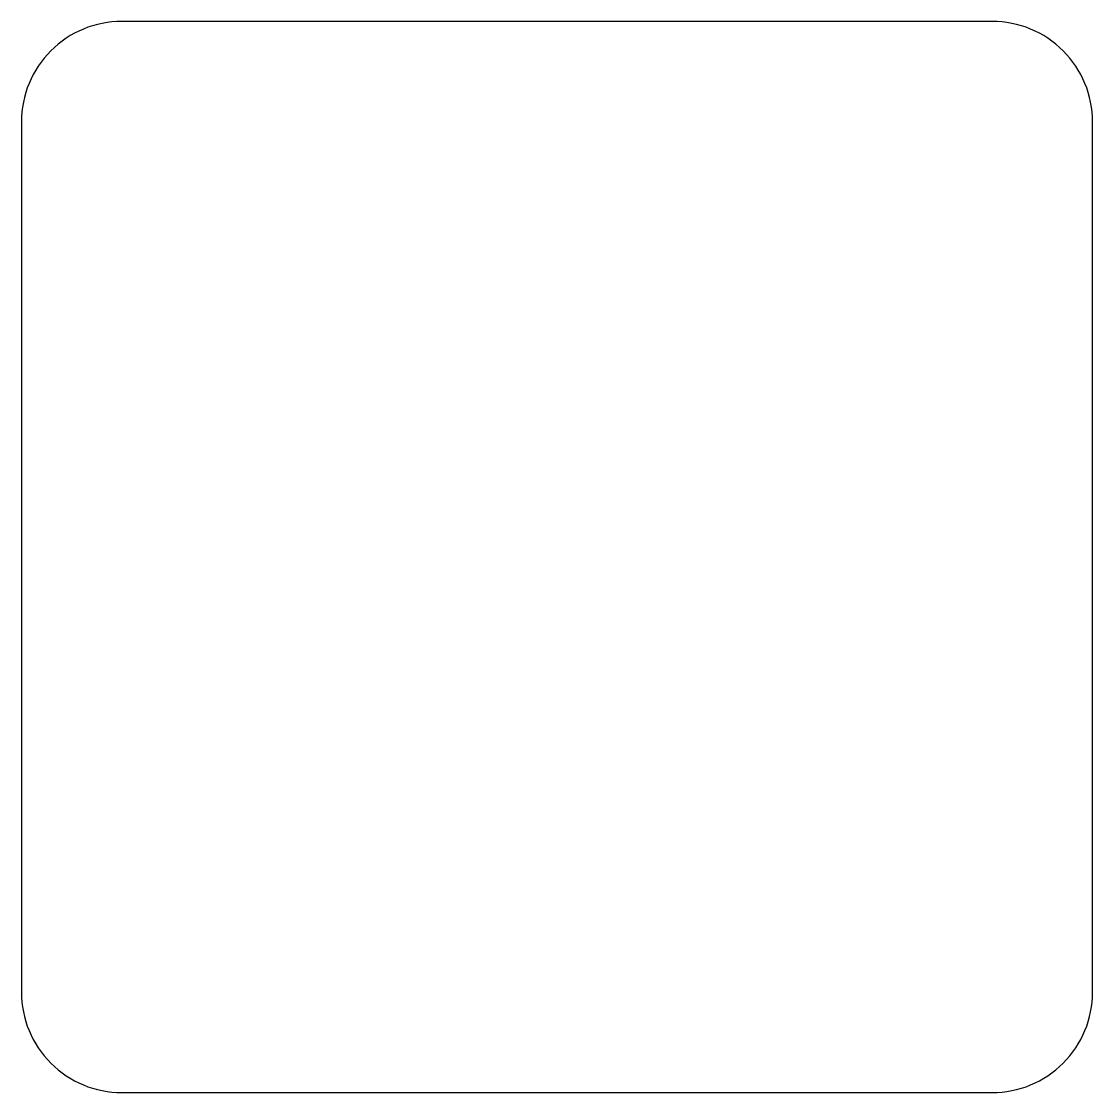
# Model space of a CAD drawing. Header units: millimetres. Extents: x -8 to 8, y -8 to 8.
import ezdxf

# ---------------------------------------------------------------- set-up
doc = ezdxf.new("R2010")
doc.units = ezdxf.units.MM
doc.header["$MEASUREMENT"] = 0
doc.layers.get('0').update_dxf_attribs({"true_color": 0xffffff})

msp = doc.modelspace()

# ---------------------------------------------------------------- linework, layer by layer
msp.add_lwpolyline([(6.5, -8, 0.414214), (8, -6.5), (8, 6.5, 0.414214), (6.5, 8), (-6.5, 8, 0.414214), (-8, 6.5), (-8, -6.5, 0.414214), (-6.5, -8)], format="xyb", close=True)

doc.saveas('drawing.dxf')
